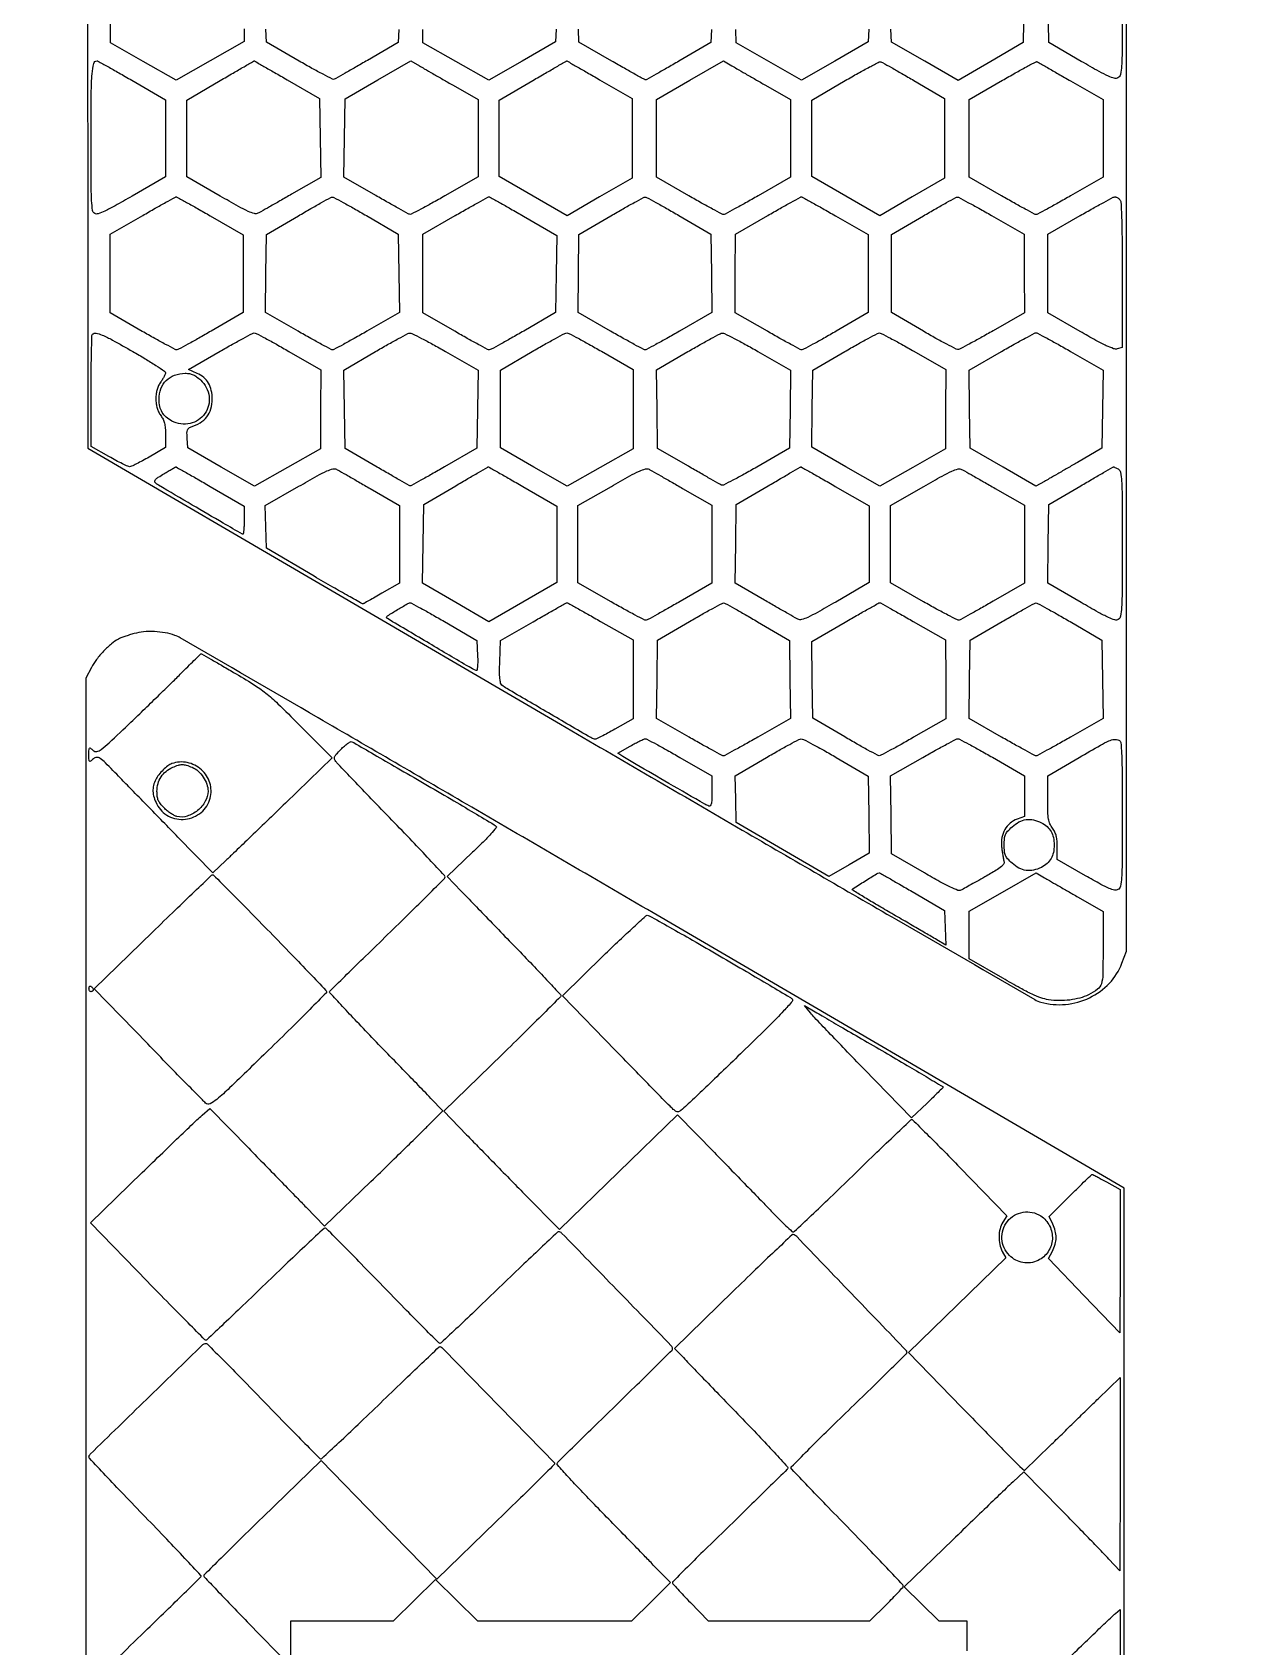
# Model space of a CAD drawing. Extents: x 59 to 2262, y 42 to 2281.
# Drawn here: x 595 to 1160, y 508 to 1267 of the extents above; entities that cross this region are included whole.
import ezdxf

# ---------------------------------------------------------------- set-up
doc = ezdxf.new("R2010")
doc.units = 0

msp = doc.modelspace()

# ---------------------------------------------------------------- linework, layer by layer
for points in [[(621.121042, 1610.986929, 0.000136), (621.248388, 1378.432703), (621.5, 1071.690945), (843.785277, 941.882736, 0.000357), (929.276467, 892.040235, 0.000583), (1001.865454, 849.90263, 0.000054), (1066.937894, 812.239107, 0.063503), (1069.785277, 811.04284, 0.091408), (1081.351751, 810.015445, 0.088841), (1092.649882, 813.153642, 0.090766), (1101.964202, 819.933239, 0.100979), (1107.85673, 829.346624), (1110, 835.075025), (1110, 1259.87755, 0.000063), (1109.964815, 1538.938042, 0.001077)], [(59.056781, 1582.055055, 0.000088), (59, 1259.46804, 0.000084), (59.042241, 1007.148001, 0.00083), (59.253636, 901.228034, 0.00036), (59.544056, 834.859532, 0.081002), (60.575102, 828.733609, 0.104079), (65.919304, 819.732788, 0.087428), (74.746493, 812.978144, 0.084565), (85.635983, 809.48967, 0.088368), (96.893081, 809.88365, 0.077388), (102.341543, 811.970183, 0.000496), (147.365495, 837.820359, 0.00132), (211.715324, 875.077866, 0.000271), (325.085175, 941.199847), (548.025082, 1071.389651), (547.762541, 1379.944826, 0.000096), (547.557791, 1576.376734, 0.00137)], [(1210.538741, 1498.469861, 0.000073), (1210.5, 1232), (1210.5, 805.5), (1213.279782, 799.839456, 0.086524), (1219.607984, 791.143822, 0.085307), (1228.534058, 785.051937, 0.085609), (1238.952968, 782.304046, 0.087991), (1249.585784, 783.247129, 0.06443), (1256.248939, 786.006921, 0.000806), (1296.189677, 809.033317, 0.000926), (1365.027673, 849.037877, 0.000062), (1562.5, 964.319621), (1698.5, 1043.737088), (1698.790515, 1350.618544, 0.000193)], [(558.53518, 253.055561, 0.00007), (558.748939, 522, 0.000145), (558.820252, 717.231487, 0.000473), (558.707838, 846.381518, 0.000071), (558.512013, 946.360147, 0.05043), (557.968455, 951.625141, 0.105899), (553.287361, 962.259512, 0.095193), (544.511139, 970.522853, 0.093735), (533.169365, 975.034091, 0.098878), (521.185713, 974.96852, 0.015661), (519.324935, 974.525156, 0.011641), (517.299749, 973.924109, 0.011793), (515.414167, 973.266917, 0.025952), (514.015261, 972.6575, 0.016239), (511.740326, 971.428793, 0.00001), (447.202853, 933.813354, 0.000126), (375.356494, 891.911834, 0.000077), (290.579548, 842.422954), (70, 713.613251), (70, 406.355846, 0.000196)], [(767.797717, 1268.807721), (767.5, 1262.615442), (753, 1254.215051, -0.000857), (747.364554, 1250.963113, -0.00129), (742.44013, 1248.14959, -0.000499), (738.199934, 1245.747085, -0.030161), (737.413207, 1245.362969, -0.217671), (736.613456, 1245.390779, -0.002939), (732.11803, 1247.670308, -0.007705), (726.899636, 1250.457628, -0.004912), (720.913207, 1253.852027), (705.5, 1262.792774), (705.202283, 1268.896387)], [(914.797717, 1268.815075), (914.5, 1262.630149), (899.5, 1253.863996, -0.001388), (893.70698, 1250.50004, -0.002211), (888.731525, 1247.658529, -0.000454), (884.342799, 1245.183026, -0.108069), (883.905192, 1245.048921, -0.147179), (883.465972, 1245.142628, -0.000577), (878.959834, 1247.625506, -0.002859), (873.853689, 1250.484896, -0.001787), (867.905192, 1253.888973), (852.5, 1262.777946), (852.202283, 1268.888973)], [(1108.910712, 183.794539, 0.000136), (1108.985219, 416.535954), (1109, 723.571907), (887.349448, 853.035954, 0.000232), (802.133357, 902.756794, 0.00038), (729.850877, 944.812734, 0.000032), (664.969558, 982.491026, 0.045629), (662.438067, 983.666971, 0.042278), (657.880132, 984.875423, 0.033072), (652.789721, 985.430131, 0.033278), (647.712748, 985.307704, 0.044962), (643.197403, 984.483698, 0.008184), (641.017995, 983.841081, 0.008113), (638.854405, 983.125712, 0.008004), (636.982743, 982.439199, 0.030968), (635.858929, 981.924501, 0.052823), (632.55273, 979.677402, 0.027204), (628.910392, 976.237038, 0.026976), (625.570509, 972.316337, 0.041529), (623.172317, 968.563455), (620.5, 963.5), (620.5, 535), (620.5, 106.5)], [(634.652243, 501.643396, -0.001974), (648.25, 514.906437, 0.000678), (658.330969, 524.688413, 0.001105), (666.858035, 533.021825, 0.000119), (674.456632, 540.484303, 0.105052), (674.734801, 540.904411, 0.289966), (674.653003, 541.33221, 0.000248), (667.120719, 549.354994, 0.002368), (658.622834, 558.311868, 0.001435), (648.484801, 568.835993, -0.001423), (638.330708, 579.37627, -0.002317), (629.77991, 588.386185, -0.000311), (622.227279, 596.42858, -0.190605), (622, 597.003125, -0.202321), (622.578095, 598.373306, -0.000171), (649.072231, 624.164282, -0.000176), (675.569231, 649.922313, -0.195149), (676.992984, 650.5, -0.198623), (677.590287, 650.252978, -0.000367), (685.28035, 642.56875, -0.002558), (693.902712, 633.85156, -0.001572), (703.973903, 623.5, 0.000991), (714.041672, 613.127892, 0.001602), (722.655076, 604.345698, 0.00023), (730.331887, 596.57559, 0.114317), (730.912681, 596.20876, 0.277599), (731.504231, 596.332296, 0.000457), (739.544012, 603.797442, 0.003186), (748.56728, 612.299058, 0.001941), (759.12372, 622.451546, -0.00104), (769.664293, 632.625412, -0.001703), (778.639036, 641.193321, -0.00017), (786.687269, 648.819276, -0.188797), (787.115551, 648.992786, -0.205034), (787.960882, 648.642594, -0.000063), (814.309955, 621.65695, -0.000065), (840.640113, 594.676831, -0.195712), (841, 593.792619, -0.200469), (840.876361, 593.496638, -0.000085), (832.869144, 585.587435, -0.001228), (823.933428, 576.807334, -0.000745), (813.320489, 566.461208), (785.640977, 539.557874), (758.410782, 567.491144), (731.180586, 595.424413), (703.590293, 568.596844, 0.001132), (693.012988, 558.265235, 0.001857), (684.10902, 549.463449, 0.00019), (676.189955, 541.570906, 0.205351), (676.014881, 541.134638, 0.185222), (676.194959, 540.696224, 0.000299), (682.02785, 534.517675, 0.002247), (688.628387, 527.59694, 0.00138), (696.463665, 519.5), (716.897569, 498.5), (716.948784, 509.25), (717, 520), (741.140077, 520), (765.280153, 520), (775.140077, 529.687185), (785, 539.374369), (794.859923, 529.687185), (804.719847, 520), (841.004576, 520), (877.289305, 520), (886.394653, 528.968485), (895.5, 537.93697), (887.461525, 546.218485, 0.000283), (883.158322, 550.646781, 0.000074), (876.265858, 557.729478, 0.000076), (868.418665, 565.788416, 0.000078), (860.636686, 573.775484, -0.003133), (853.457664, 581.234361, -0.00509), (847.464238, 587.669973, -0.001165), (842.312921, 593.341988, -0.271963), (842.175161, 594.008172, -0.116118), (842.58886, 594.670432, -0.000303), (850.335829, 602.343747, -0.001857), (859.125736, 610.975188, -0.001154), (869.5, 621.040438, 0.001533), (879.8516, 631.098957, 0.002497), (888.56875, 639.706988, 0.000349), (896.258809, 647.387732, 0.198888), (896.5, 647.970096, 0.195145), (895.9237, 649.390461, 0.000174), (870.146333, 675.908265, 0.00017), (844.336133, 702.423294, 0.202327), (842.96929, 703, 0.190382), (842.382998, 702.768366, 0.000329), (834.405521, 695.289062, 0.002384), (825.463716, 686.814027, 0.001464), (815.007765, 676.75, -0.001358), (804.556147, 666.685862, -0.002215), (795.628117, 658.210938, -0.000284), (787.652622, 650.71562, -0.190714), (787.107884, 650.5, -0.19889), (786.570128, 650.722718, -0.000296), (778.87034, 658.430279, -0.002298), (770.253044, 667.146239, -0.001408), (760.170352, 677.496694, 0.000962), (750.087572, 687.865741, 0.001557), (741.468254, 696.640875, 0.000212), (733.778249, 704.414677, 0.1177), (733.225636, 704.758121, 0.273911), (732.663, 704.636459, 0.000407), (724.61022, 697.157357, 0.002994), (715.581985, 688.657188, 0.001823), (705.011819, 678.511427, -0.001044), (694.454901, 668.346726, -0.001711), (685.467073, 659.787732, -0.00017), (677.406421, 652.169282, -0.191507), (676.980657, 652, -0.199305), (676.559973, 652.174625, -0.000172), (668.662207, 660.101748, -0.001749), (659.859019, 669.005814, -0.001066), (649.521294, 679.580419), (622.673475, 707.160839), (647.086738, 730.905042, -0.000703), (656.705653, 740.234058, -0.000958), (665.407024, 748.617263, -0.000627), (672.73841, 755.635898, -0.010978), (675.171215, 757.859041), (678.84243, 761.068836), (697.171215, 742.285291, -0.000177), (704.823833, 734.437237, -0.000165), (712.660603, 726.389319, -0.000164), (719.625196, 719.22766, -0.000556), (724.162753, 714.548239), (732.825506, 705.594732), (754.662753, 726.71906, 0.000655), (763.460986, 735.252382, 0.000752), (771.838613, 743.423619, 0.000675), (778.922434, 750.372483, 0.004341), (782.468697, 753.921694), (788.437393, 760), (782.885039, 765.75, 0.000164), (779.564003, 769.186999, 0.000023), (772.737219, 776.246866, 0.000027), (764.658697, 784.599545, 0.000023), (756.136191, 793.409545, -0.002075), (748.029323, 801.859009, -0.003409), (741.248462, 809.083398, -0.000511), (735.307234, 815.513528, -0.29157), (735.219848, 816.000748, -0.101164), (735.542854, 816.481519, -0.000143), (743.348955, 824.161976, -0.001192), (752.128408, 832.754089, -0.000734), (762.5, 842.826428, 0.001782), (772.851345, 852.921337, 0.00289), (781.56875, 861.583192, 0.000468), (789.221695, 869.290216, 0.197754), (789.5, 869.966362, 0.189558), (789.231194, 870.64992, 0.000495), (782.15625, 878.239328, 0.002926), (774.08445, 886.780177, 0.001808), (764.5, 896.731137, -0.000619), (754.816947, 906.736725, -0.00094), (746.42973, 915.45755, -0.000334), (739.213931, 922.998732, -0.024234), (738.090569, 924.294565, -0.09209), (737.494748, 925.43317, -0.177679), (737.548771, 926.446848, -0.081971), (738.352449, 927.704831, -0.010354), (740.564195, 930.065741, -0.019403), (742.137092, 931.556216, -0.027689), (743.651302, 932.741949, -0.026699), (744.946841, 933.546237, -0.22063), (745.620693, 933.592059, -0.038956), (746.510711, 933.168394, -0.000156), (756.099985, 927.646543, -0.00079), (766.968692, 921.360555, -0.000497), (779.647068, 913.984328, -0.000767), (792.309483, 906.574475, -0.001216), (803.129667, 900.18491, -0.000252), (812.633544, 894.534945, -0.057314), (813.453925, 893.909519, -0.392467), (813.497652, 893.142383, -0.009403), (810.962766, 890.192376, -0.014026), (807.405325, 886.424749, -0.006007), (802.453925, 881.584747), (790.5, 870.177345), (797.078613, 863.338672, 0.000545), (800.823873, 859.453838, 0.000104), (807.650103, 852.391564, 0.000111), (815.623568, 844.149455, 0.000102), (823.828613, 835.675164, -0.00163), (831.562019, 827.638978, -0.002646), (838.074655, 820.754483, -0.000405), (843.803074, 814.624488, -0.189919), (844, 814.124743, -0.198636), (843.79424, 813.627245, -0.000241), (835.90513, 805.72894, -0.002069), (827.008414, 796.903773, -0.001265), (816.442996, 786.562193), (788.885991, 759.725228), (799.65898, 748.612614, 0.000743), (804.934255, 743.187178, 0.000306), (812.094595, 735.853855, 0.000303), (819.784658, 727.997181, 0.00039), (826.864962, 720.783488), (843.297954, 704.066976), (871.040005, 731.056694), (898.782056, 758.046412), (916.163094, 740.273206, -0.000306), (923.507677, 732.753708, -0.000265), (931.203272, 724.856817, -0.000267), (938.166791, 717.695932, -0.000781), (942.956286, 712.75, 0.004275), (946.626138, 709.012895, 0.006669), (949.856679, 705.864063, 0.002438), (952.669714, 703.22035, 0.1896), (953.229918, 703, 0.190814), (953.824334, 703.235418, 0.000341), (961.770747, 710.710938, 0.002429), (970.680252, 719.185997, 0.001493), (981.095346, 729.25, -0.000847), (991.503597, 739.333403, -0.001372), (1000.393156, 747.869347, -0.000182), (1008.325055, 755.438486, -0.105558), (1008.869579, 755.773311, -0.286936), (1009.407154, 755.654285, -0.000576), (1015.881072, 749.276676, -0.003608), (1023.159871, 741.985153, -0.002199), (1031.656815, 733.273311), (1053.673766, 710.5), (1051.842148, 707.5, 0.075823), (1050.557866, 704.434877, 0.05697), (1050.077356, 700.804768, 0.056123), (1050.427997, 697.099101, 0.067798), (1051.598606, 693.809316), (1053.197213, 690.717953), (1030.348606, 668.504747), (1007.5, 646.29154), (1032.635281, 620.39577, 0.000502), (1042.423328, 610.331802, 0.000744), (1051.020624, 601.536113, 0.000322), (1058.387868, 594.030939, 0.01518), (1059.927332, 592.556956), (1062.084103, 590.613913), (1074.292051, 602.559446, -0.000174), (1079.712865, 607.860048, -0.000116), (1085.924853, 613.927236, -0.000117), (1091.951564, 619.807986, -0.000229), (1096.75, 624.483728), (1107, 634.462477), (1106.978428, 588.981238), (1106.956857, 543.5), (1101.774354, 549, 0.00293), (1098.758096, 552.163699, 0.000506), (1093.006847, 558.113673, 0.000551), (1086.241683, 565.083053, 0.000493), (1079.205079, 572.301865), (1061.818306, 590.10373), (1056.659153, 585.334058, 0.004461), (1053.477801, 582.339795, 0.000492), (1046.259251, 575.409641, 0.0006), (1037.6847, 567.141597, 0.000485), (1028.5, 558.246646), (1005.5, 535.928905), (1013.617017, 527.964453), (1021.734035, 520), (1028.367017, 520), (1035, 520), (1035, 512.909876), (1035, 505.819751)], [(1081.679092, 501.25, -0.000564), (1089.842049, 509.146981, -0.000813), (1097.08057, 516.111153, -0.000418), (1103.23475, 522.002968, -0.013292), (1104.781977, 523.404988), (1107, 525.309975), (1107, 478.700666)]]:
    msp.add_lwpolyline(points, format="xyb")
for points in [[(1106.418213, 1316.393011, -0.281863), (1107.351778, 1315.177421, -0.015061), (1107.734074, 1310.111912, -0.010141), (1107.953857, 1301.29654, -0.001161), (1108, 1281.428195, -0.000895), (1107.96047, 1259.339272, -0.013237), (1107.727605, 1251.592774, -0.036852), (1107.207443, 1247.620087, -0.222448), (1105.995175, 1245.997418, -0.186668), (1104.301604, 1245.78924, -0.044046), (1101.560305, 1246.742977, -0.022099), (1097.15482, 1248.964441, -0.003504), (1088.745175, 1253.759857), (1073.5, 1262.595247), (1073.228642, 1281.105181), (1072.957285, 1299.615114), (1087.728642, 1308.223672, -0.002266), (1097.737244, 1313.995946, -0.026637), (1101.756049, 1316.013863, -0.075992), (1104.238906, 1316.675391, -0.119338)], [(642.134932, 1244.860461), (658, 1235.720923), (658, 1217.581319), (658, 1199.441715), (642.25, 1190.324112, -0.004007), (634.248265, 1185.777172, -0.017804), (629.434673, 1183.313088, -0.025347), (626.265597, 1182.022132, -0.209352), (624.75, 1182.138439, -0.239692), (623.705858, 1183.629337, -0.022696), (623.269568, 1188.204921, -0.011368), (623.04365, 1196.587709, -0.001052), (623, 1217.335184, -0.001845), (623.079101, 1238.77362, -0.017449), (623.467437, 1247.954528, -0.040699), (624.232859, 1252.742545, -0.345579), (625.834932, 1254, -0.128192), (626.159638, 1253.915359, -0.00026), (630.802466, 1251.315261, -0.001795), (636.021305, 1248.364345, -0.00111)], [(715.194366, 1245.11395), (730.5, 1236.2279), (730.771742, 1217.701812), (731.043484, 1199.175724), (717.271742, 1191.225341, -0.000732), (711.850754, 1188.106392, -0.001), (706.957949, 1185.313847, -0.000648), (702.839096, 1182.980999, -0.011652), (701.5, 1182.265475, -0.188263), (699.801688, 1182.103197, -0.037772), (696.895343, 1183.172058, -0.020525), (692.277001, 1185.512027, -0.003541), (683.75, 1190.361432), (668, 1199.466873), (668, 1217.512579), (668, 1235.558285), (683.75, 1244.732854, -0.000297), (689.802731, 1248.253829, -0.000488), (694.930533, 1251.225991, -0.000033), (699.545179, 1253.894299, -0.072726), (699.694366, 1253.953712, -0.190184), (699.843728, 1253.932346, -0.000084), (704.327667, 1251.376126, -0.0012), (709.31189, 1248.517715, -0.000728)], [(793.25, 1242.505289), (805, 1235.735952), (805, 1217.540677), (805, 1199.345403), (789.391939, 1190.422701, -0.003695), (783.340119, 1187.022132, -0.005812), (778.087752, 1184.20081, -0.001876), (773.527351, 1181.840795, -0.189831), (772.827304, 1181.771545, -0.057065), (772.134161, 1182.056952, -0.000654), (767.758079, 1184.481333, -0.001996), (762.715319, 1187.310091, -0.0013), (756.913644, 1190.615037), (741.956557, 1199.186984), (742.228278, 1217.678307), (742.5, 1236.169629), (757.944786, 1245.065684), (773.389571, 1253.96174), (777.444786, 1251.618183, 0.000208), (779.723311, 1250.302662, 0.000042), (783.760343, 1247.974554, 0.000045), (788.454131, 1245.268791, 0.000042)], [(862.194366, 1245.112949), (877.5, 1236.225898), (877.5, 1217.506733), (877.5, 1198.787567), (862.212191, 1189.961552), (846.924382, 1181.135536), (830.966708, 1190.317768), (815.009034, 1199.5), (815.004517, 1217.529143), (815, 1235.558285), (830.75, 1244.732854, -0.000297), (836.802731, 1248.253829, -0.000488), (841.930533, 1251.225991, -0.000033), (846.545179, 1253.894299, -0.072726), (846.694366, 1253.953712, -0.190196), (846.843726, 1253.932342, -0.000084), (851.327667, 1251.375832, -0.0012), (856.31189, 1248.517097, -0.000728)], [(940.25, 1242.505289), (952, 1235.735952), (952, 1217.513344), (952, 1199.290736), (936.75, 1190.496547, -0.002586), (930.832241, 1187.124632, -0.004004), (925.684012, 1184.28041, -0.001312), (921.212191, 1181.871568, -0.118995), (920.493447, 1181.684513, -0.127483), (919.774434, 1181.857323, -0.0014), (915.304806, 1184.254405, -0.004266), (910.158729, 1187.089821, -0.002752), (904.243447, 1190.458141), (889, 1199.249616), (889, 1217.541394), (889, 1235.833171), (904.699802, 1244.894516), (920.399604, 1253.95586), (924.449802, 1251.615243, 0.000207), (926.726149, 1250.300996, 0.000042), (930.761817, 1247.97369, 0.000044), (935.454499, 1245.268575, 0.000042)], [(1010, 1244.732329), (1024.5, 1236.254313), (1024.5, 1217.528374), (1024.5, 1198.802434), (1009.245742, 1189.949109), (993.991485, 1181.095783), (978.011315, 1190.297891), (962.031146, 1199.5), (962.015573, 1217.512422), (962, 1235.524843), (977.75, 1244.711548, -0.004108), (983.859381, 1248.2081, -0.006467), (989.167188, 1251.098622, -0.002187), (993.765863, 1253.500718, -0.204863), (994.5, 1253.554299, -0.04595), (995.22304, 1253.228704, -0.000621), (999.465625, 1250.820964, -0.001759), (1004.370571, 1248.006383, -0.001155)], [(1083.75, 1244.546714), (1099, 1235.837913), (1099, 1217.565262), (1099, 1199.292611), (1083.75, 1190.482836, -0.002653), (1077.832682, 1187.106213, -0.004113), (1072.685937, 1184.260932, -0.00134), (1068.214414, 1181.852222, -0.123479), (1067.5, 1181.67306, -0.123479), (1066.785586, 1181.852222, -0.00134), (1062.314063, 1184.260932, -0.004113), (1057.167318, 1187.106213, -0.002653), (1051.25, 1190.482836), (1036, 1199.292611), (1036, 1217.555536), (1036, 1235.81846), (1051.684588, 1244.854165, -0.002881), (1057.738497, 1248.295441, -0.004672), (1062.927919, 1251.142461, -0.001019), (1067.489272, 1253.577783, -0.255232), (1067.934588, 1253.572692, -0.001835), (1068.375951, 1253.322968, -0.000009), (1072.813598, 1250.790475, -0.000042), (1077.863524, 1247.907885, -0.000026)], [(679.022006, 1181.083817), (694.5, 1172.167633), (694.5, 1153.903648), (694.5, 1135.639663), (679.5, 1126.868753, -0.002939), (673.666782, 1123.503761, -0.004488), (668.563328, 1120.659926, -0.001691), (664.154059, 1118.273845, -0.11317), (663.332607, 1118.048921, -0.131367), (662.508808, 1118.232582, -0.001941), (658.077619, 1120.564775, -0.005138), (652.947569, 1123.358242, -0.003352), (647.082607, 1126.682229), (632, 1135.364459), (632.015228, 1153.932229), (632.030455, 1172.5), (647.265228, 1181.240714, -0.001341), (653.143225, 1184.592203, -0.002151), (658.178125, 1187.416571, -0.000386), (662.635198, 1189.88716, -0.122504), (663.022006, 1189.990714, -0.131792), (663.408988, 1189.894253, -0.000399), (667.937333, 1187.378143, -0.00226), (673.050722, 1184.501263, -0.001407)], [(752.5, 1181.157472), (767.5, 1172.401337), (767.756918, 1153.950669), (768.013836, 1135.5), (752.740461, 1126.75, -0.002322), (746.822619, 1123.396126, -0.003631), (741.69516, 1120.570312, -0.001055), (737.222014, 1118.159476, -0.123679), (736.587157, 1118, -0.123223), (735.951847, 1118.158983, -0.001045), (731.458251, 1120.570312, -0.003606), (726.307817, 1123.396123, -0.002306), (720.362696, 1126.75), (705.018163, 1135.5), (705.259081, 1153.875791), (705.5, 1172.251583), (720.5, 1181.07247, -0.002674), (726.321472, 1184.454065, -0.004141), (731.3875, 1187.305196, -0.001364), (735.787633, 1189.718167, -0.1228), (736.5, 1189.903482, -0.126857), (737.212991, 1189.727307, -0.001411), (741.6125, 1187.338518, -0.004274), (746.678515, 1184.512795, -0.002759)], [(826.394085, 1180.903438), (842.044371, 1171.806876), (841.772185, 1153.702724), (841.5, 1135.598571), (826.5, 1126.842482, -0.002985), (820.666184, 1123.483593, -0.004557), (815.560852, 1120.645805, -0.001728), (811.151143, 1118.26674, -0.114135), (810.324175, 1118.043196, -0.130575), (809.495433, 1118.231097, -0.001953), (805.06571, 1120.574239, -0.005142), (799.936499, 1123.381241, -0.003357), (794.074175, 1126.720171), (779, 1135.440343), (779.027299, 1153.970171), (779.054598, 1172.5), (794.277299, 1181.227507, -0.001545), (800.157623, 1184.574729, -0.002458), (805.211015, 1187.397916, -0.000521), (809.664497, 1189.851254, -0.117113), (810.1219, 1189.977507, -0.136485), (810.579535, 1189.86787, -0.000564), (815.158388, 1187.321278, -0.002739), (820.349747, 1184.388956, -0.001716)], [(899.5, 1181.198764), (914.5, 1172.446924), (914.767956, 1153.973462), (915.035913, 1135.5), (899.753105, 1126.75, -0.002295), (893.832333, 1123.396112, -0.00359), (888.704014, 1120.570312, -0.001033), (884.22847, 1118.157869, -0.123704), (883.600144, 1118, -0.123293), (882.971415, 1118.157429, -0.001023), (878.477448, 1120.570312, -0.003568), (873.328438, 1123.396109, -0.00228), (867.383098, 1126.75), (852.036205, 1135.5), (852.268103, 1153.865321), (852.5, 1172.230641), (867.5, 1181.038221, -0.002476), (873.321428, 1184.417741, -0.003828), (878.3875, 1187.273967, -0.00126), (882.787543, 1189.696018, -0.112552), (883.5, 1189.898203, -0.136918), (884.213736, 1189.738756, -0.001518), (888.6125, 1187.364359, -0.004586), (893.678473, 1184.549414, -0.002955)], [(973.094808, 1181.106216), (988.5, 1172.212433), (988.5, 1153.864824), (988.5, 1135.517215), (973.5, 1126.805773, -0.002877), (967.668323, 1123.463675, -0.0044), (962.569724, 1120.639463, -0.001634), (958.162286, 1118.267138, -0.112817), (957.354379, 1118.047166, -0.131921), (956.544842, 1118.229198, -0.001872), (952.108373, 1120.57993, -0.005049), (946.976158, 1123.39098, -0.003288), (941.104379, 1126.735573), (926, 1135.471146), (926.027299, 1153.985573), (926.054598, 1172.5), (941.277299, 1181.227507, -0.001473), (947.15573, 1184.574768, -0.002349), (952.203056, 1187.397916, -0.000477), (956.656423, 1189.855904, -0.116923), (957.094808, 1189.977507, -0.136314), (957.533376, 1189.873357, -0.000535), (962.040166, 1187.380844, -0.002664), (967.146343, 1184.514023, -0.001667)], [(1046.550637, 1181.25), (1061.927121, 1172.5), (1061.96356, 1153.956577), (1062, 1135.413155), (1047.25, 1126.956577, -0.002857), (1041.489285, 1123.697398, -0.004214), (1036.392188, 1120.908072, -0.001996), (1032.031646, 1118.591723, -0.078511), (1031, 1118.241115, -0.15949), (1029.96217, 1118.393098, -0.003782), (1025.534375, 1120.638319, -0.007948), (1020.356967, 1123.418216, -0.005268), (1014.5, 1126.765353), (999.5, 1135.548476), (999.5, 1153.888558), (999.5, 1172.22864), (1014.5, 1181.03722, -0.00192), (1020.309955, 1184.419112, -0.003), (1025.339641, 1187.280928, -0.000844), (1029.732794, 1189.736049, -0.104397), (1030.337076, 1189.9229, -0.145662), (1030.94516, 1189.801254, -0.001114), (1035.445104, 1187.407039, -0.003999), (1040.596188, 1184.598426, -0.002542)], [(1106.8, 1188.8, -0.185421), (1107.424489, 1187.396774, -0.004558), (1107.732498, 1180.225638, -0.006717), (1107.942358, 1169.927041, -0.001735), (1108, 1153.319052), (1108, 1119.038104), (1105.703508, 1118.461721, -0.150383), (1103.922953, 1118.55551, -0.021956), (1100.541245, 1119.965619, -0.016654), (1095.653332, 1122.462477, -0.004693), (1088.203508, 1126.678242), (1073, 1135.471146), (1073.036218, 1153.985573), (1073.072436, 1172.5), (1088.286218, 1181.224421, -0.002664), (1094.193134, 1184.570085, -0.004108), (1099.339389, 1187.393557, -0.001401), (1103.802491, 1189.77863, -0.116429), (1104.55, 1189.974421, -0.08841), (1105.037762, 1189.899702, -0.038193), (1105.644062, 1189.639986, -0.036251), (1106.263306, 1189.257307, -0.03987)], [(642.620365, 1117.25, -0.005871), (648.497431, 1113.802867, -0.009236), (653.453122, 1110.69123, -0.003892), (657.569397, 1107.953411, -0.243636), (657.97398, 1107.209507, -0.102498), (657.846035, 1106.522485, -0.021435), (657.331419, 1105.404131, -0.021645), (656.609402, 1104.135507, -0.018987), (655.75, 1102.875727, 0.042832), (654.718558, 1101.197274, 0.046819), (654.023841, 1099.415892, 0.042651), (653.62932, 1097.397457, 0.026951), (653.5, 1095, 0.026951), (653.62932, 1092.602543, 0.042651), (654.023841, 1090.584108, 0.046819), (654.718558, 1088.802726, 0.042832), (655.75, 1087.124273, -0.044615), (656.848168, 1085.322892, -0.053704), (657.529683, 1083.461597, -0.043231), (657.889454, 1081.192986, -0.017719), (658, 1078.074543), (658, 1072.068101), (650.25, 1067.552114, -0.006959), (647.181667, 1065.820923, -0.009581), (644.374666, 1064.357391, -0.006671), (642.000005, 1063.215837, -0.105783), (641.13184, 1063.018063, -0.110762), (640.251445, 1063.203343, -0.00623), (637.711633, 1064.400619, -0.009327), (634.70958, 1065.931695, -0.006684), (631.409829, 1067.75), (623.055977, 1072.5), (623.027989, 1098.583333, -0.002394), (623.065318, 1108.630643, -0.003842), (623.204055, 1117.200521, -0.000836), (623.395754, 1124.703667, -0.191849), (623.666667, 1125.333333, -0.245404), (625.315049, 1125.850655, -0.056542), (628.1979, 1124.989878, -0.02529), (633.024206, 1122.636496, -0.003615)], [(716.014047, 1117.294224), (731, 1108.588448), (730.96356, 1090.044224), (730.927121, 1071.5), (715.383045, 1062.653713), (699.83897, 1053.807425), (684.169485, 1062.837305), (668.5, 1071.867184), (668.194792, 1076.443792, -0.015826), (668.110778, 1078.847284, -0.071709), (668.305789, 1080.232305, -0.130685), (668.813035, 1081.072887, -0.114708), (669.694792, 1081.600877, 0.05789), (674.261832, 1083.677565, 0.091668), (677.470031, 1086.521263, 0.096222), (679.350453, 1090.215119, 0.069651), (679.996262, 1094.79966, 0.054122), (679.552549, 1098.920211, 0.078883), (678.224357, 1102.315869, 0.084105), (675.989433, 1104.979496, 0.071101), (672.875832, 1106.944229), (668.884298, 1108.731292), (683.692149, 1117.33414, -0.003311), (689.458529, 1120.633323, -0.005018), (694.521507, 1123.419156, -0.002048), (698.881651, 1125.738609, -0.115479), (699.764047, 1125.968494, -0.127294), (700.64808, 1125.763081, -0.002197), (705.058903, 1123.433423, -0.005423), (710.17933, 1120.628351, -0.003566)], [(789.699119, 1117.25), (805.006829, 1108.5), (804.753414, 1090.150216), (804.5, 1071.800432), (789.163226, 1062.900216, -0.001979), (783.236181, 1059.491933, -0.003151), (778.136806, 1056.628809, -0.000705), (773.64996, 1054.154919, -0.145031), (773.163226, 1054.048921, -0.10966), (772.677976, 1054.194824, -0.000567), (768.288573, 1056.659633, -0.002494), (763.297803, 1059.502455, -0.001574), (757.5, 1062.867753), (742.5, 1071.637664), (742.228836, 1090.073677), (741.957672, 1108.50969), (756.728836, 1117.164821, -0.003557), (762.493965, 1120.488018, -0.005308), (767.585646, 1123.303952, -0.002418), (771.951166, 1125.630935, -0.10607), (772.945705, 1125.909976, -0.13275), (773.94775, 1125.705006, -0.002839), (778.463374, 1123.403243, -0.00634), (783.728181, 1120.596659, -0.004209)], [(863.025727, 1117.353694), (878, 1108.707389), (877.96497, 1090.103694), (877.929939, 1071.5), (862.427957, 1062.650907), (846.925975, 1053.801815), (831.212987, 1062.850106), (815.5, 1071.898397), (815.5, 1090.171661), (815.5, 1108.444924), (830.5, 1117.197764, -0.00334), (836.340883, 1120.553951, -0.005066), (841.468495, 1123.386713, -0.002059), (845.885132, 1125.745185, -0.117283), (846.775727, 1125.975302, -0.125228), (847.667386, 1125.766713, -0.002209), (852.075401, 1123.452893, -0.005404), (857.194675, 1120.665497, -0.003558)], [(936.699119, 1117.25), (952.006829, 1108.5), (951.753414, 1090.13605), (951.5, 1071.7721), (936.105562, 1062.834487, -0.005), (930.125005, 1059.441836, -0.007835), (924.908482, 1056.657098, -0.003036), (920.41774, 1054.383837, -0.217319), (919.605562, 1054.355767, -0.030262), (918.806676, 1054.745564, -0.000516), (914.565384, 1057.148573, -0.001317), (909.636766, 1059.964921, -0.000876), (904, 1063.21879), (889.5, 1071.622921), (889.228803, 1090.075294), (888.957606, 1108.527667), (903.728803, 1117.155625, -0.003464), (909.493927, 1120.469715, -0.005166), (914.585637, 1123.280907, -0.002354), (918.950848, 1125.606027, -0.102862), (919.945705, 1125.891792, -0.135654), (920.948238, 1125.69383, -0.002902), (925.463374, 1123.397901, -0.006471), (930.728167, 1120.595353, -0.004293)], [(1010.025727, 1117.353694), (1025, 1108.707389), (1024.97398, 1090.103694), (1024.947959, 1071.5), (1009.482328, 1062.670657), (994.016697, 1053.841314), (977.986127, 1063.007933), (961.955558, 1072.174552), (962.227779, 1090.329709), (962.5, 1108.484867), (977.5, 1117.195267, -0.003227), (983.340859, 1120.536798, -0.004888), (988.468495, 1123.360843, -0.001988), (992.884865, 1125.714584, -0.112656), (993.775727, 1125.952834, -0.129353), (994.667767, 1125.753055, -0.00228), (999.075401, 1123.446293, -0.005568), (1004.194656, 1120.663885, -0.003664)], [(1083.740461, 1117.25), (1099.013836, 1108.5), (1098.756918, 1090.117271), (1098.5, 1071.734542), (1087, 1065.056157, -0.000535), (1082.299684, 1062.333261, -0.000567), (1077.686286, 1059.67428, -0.00054), (1073.70913, 1057.393722, -0.002614), (1071.442675, 1056.113034), (1067.38535, 1053.848297), (1051.942675, 1062.774494), (1036.5, 1071.700691), (1036.234075, 1090.100345), (1035.96815, 1108.5), (1051.228942, 1117.25, -0.002612), (1057.149595, 1120.603723, -0.004051), (1062.2973, 1123.429688, -0.001308), (1066.770999, 1125.82361, -0.122793), (1067.47841, 1126, -0.122713), (1068.185913, 1125.823705, -0.001305), (1072.663216, 1123.429688, -0.004046), (1077.814984, 1120.603724, -0.002608)], [(674.549348, 1103.75, -0.175093), (678.50723, 1096.121256, -0.188357), (676.515762, 1087.998865, -0.188039), (669.542064, 1083.367174, -0.174691), (661.011044, 1084.494289, -0.059857), (658.320544, 1086.322432, -0.081324), (656.450144, 1088.578934, -0.079157), (655.364354, 1091.363166, -0.053514), (655, 1094.75769, -0.086286), (655.860535, 1099.707082, -0.111371), (658.327807, 1103.589437, -0.110303), (662.243978, 1106.061782, -0.083386), (667.264685, 1106.959962, -0.043208), (669.277255, 1106.807262, -0.063324), (670.977494, 1106.302536, -0.056176), (672.637918, 1105.335716, -0.026512)], [(679.034716, 1053.763251), (695, 1044.526502), (695, 1037.704234, -0.010339), (694.946484, 1035.116547, -0.0188), (694.779688, 1033.008308, -0.015662), (694.545848, 1031.438463, -0.513758), (694.25, 1031.298308, -0.004958), (685.151233, 1036.467935, -0.001279), (670.576503, 1044.991059, -0.000249), (654.660743, 1054.363766, -0.053788), (653.243506, 1055.419363, -0.232998), (652.959577, 1056.161696, -0.166171), (653.330075, 1056.987248, -0.060283), (654.604783, 1058.059173, -0.010831), (657.243506, 1059.702943, -0.001047), (659.278833, 1060.904688, -0.001628), (661.03954, 1061.931624, -0.00046), (662.575939, 1062.819156, -0.05483), (662.784716, 1062.910735, -0.206824), (663.00431, 1062.887797, -0.000184), (667.675599, 1060.260483, -0.001831), (672.892973, 1057.298293, -0.001116)], [(754.25, 1052.756175), (768, 1044.795851), (768, 1026.485447), (768, 1008.175042), (759.75, 1003.453552, -0.000251), (756.551982, 1001.625453, -0.000384), (753.776562, 1000.0436, -0.000128), (751.374353, 998.677718, -0.010619), (751, 998.475384, -0.251635), (750.604143, 998.48281, -0.000372), (744.0375, 1002.177819, -0.002791), (736.662653, 1006.389243, -0.001703), (728, 1011.439862), (705.5, 1024.661019), (705.216559, 1034.690846), (704.933118, 1044.720674), (720.673526, 1053.784755, -0.003376), (729.38133, 1058.721143, -0.021586), (733.912976, 1060.999187, -0.043068), (736.725332, 1061.983133, -0.184929), (738.456967, 1061.782667, -0.009038), (739.821441, 1061.038927, -0.000527), (743.938922, 1058.69134, -0.000799), (748.834279, 1055.883016, -0.000588)], [(826.034716, 1053.763251), (842, 1044.526502), (842, 1026.497234), (842, 1008.467967), (826.052853, 999.27772), (810.105705, 990.087474), (794.531141, 999.140023), (778.956578, 1008.192573), (779.228289, 1026.711607), (779.5, 1045.230641), (794.5, 1054.038221, -0.000418), (800.271374, 1057.420524, -0.00068), (805.177385, 1060.281222, -0.000071), (809.567383, 1062.832201, -0.065545), (809.784716, 1062.9229, -0.196741), (810.003138, 1062.895661, -0.000173), (814.675599, 1060.264057, -0.001743), (819.892991, 1057.299157, -0.001063)], [(901.25, 1052.787263), (915, 1044.849483), (915, 1026.505785), (915, 1008.162087), (900.064635, 999.602588, -0.001302), (894.271288, 996.302415, -0.001999), (889.23554, 993.477676, -0.000655), (884.865759, 991.056909, -0.057058), (884.172696, 990.771545, -0.189831), (883.472649, 990.840795, -0.001876), (878.912248, 993.20081, -0.005812), (873.659881, 996.022132, -0.003695), (867.608061, 999.422701), (852, 1008.345403), (852, 1026.529982), (852, 1044.714562), (867.715255, 1053.777264, -0.003407), (876.379808, 1058.695588, -0.02145), (880.917966, 1060.98131, -0.042285), (883.740392, 1061.977058, -0.18557), (885.465255, 1061.782504, -0.009142), (886.825104, 1061.043903, -0.00053), (890.941356, 1058.703949, -0.000805), (895.834872, 1055.90484, -0.000592)], [(973.058408, 1053.780535), (989, 1044.561071), (989, 1026.518114), (989, 1008.475157), (973.25, 999.348125, -0.003494), (964.676623, 994.459615, -0.020781), (960.081012, 992.127094, -0.03903), (957.20078, 991.075414, -0.188806), (955.5, 991.248026, -0.010205), (954.159805, 991.971106, -0.000571), (950.042051, 994.308721, -0.000879), (945.149236, 997.105127, -0.000644), (939.728258, 1000.225341), (925.956516, 1008.175724), (926.228258, 1026.689785), (926.5, 1045.203846), (941.5, 1054.016461, -0.000444), (947.27301, 1057.401254, -0.000721), (952.184345, 1060.265475, -0.000081), (956.573297, 1062.815617, -0.064055), (956.808408, 1062.914538, -0.197922), (957.04479, 1062.885923, -0.000204), (961.709064, 1060.266678, -0.001902), (966.924112, 1057.309182, -0.001161)], [(1048.25, 1052.787263), (1062, 1044.849483), (1062, 1026.522824), (1062, 1008.196164), (1047.25, 999.679524, -0.001575), (1041.514179, 996.391718, -0.002377), (1036.495205, 993.567286, -0.000921), (1032.16907, 991.170188, -0.055901), (1031.350699, 990.831442, -0.188668), (1030.521477, 990.908101, -0.002641), (1025.9563, 993.229466, -0.006946), (1020.663282, 996.049931, -0.004466), (1014.600699, 999.460356), (999, 1008.420711), (999, 1026.565986), (999, 1044.711261), (1014.742135, 1053.761228, -0.003461), (1023.353266, 1058.63267, -0.021039), (1027.927619, 1060.932362, -0.040266), (1030.784665, 1061.953537, -0.187633), (1032.492135, 1061.768118, -0.009202), (1033.837093, 1061.03768, -0.000522), (1037.949252, 1058.699723, -0.000799), (1042.836797, 1055.903813, -0.000586)], [(1106.065741, 1061.964816, -0.227517), (1107.232419, 1060.37133, -0.032531), (1107.728438, 1056.241194, -0.012692), (1107.95943, 1048.30657, -0.00093), (1108, 1026.5, -0.000983), (1107.958002, 1005.139629, -0.012028), (1107.729435, 996.974984, -0.027479), (1107.263096, 992.632801, -0.233476), (1106.155143, 991.08303, -0.201631), (1104.562871, 990.933766, -0.03169), (1101.560457, 992.090757, -0.019307), (1096.873559, 994.470274, -0.003766), (1088.63343, 999.143792), (1072.956575, 1008.191892), (1073.228288, 1026.706955), (1073.5, 1045.222018), (1088.5, 1054.007515, -0.000378), (1094.273493, 1057.383184, -0.000614), (1099.186499, 1060.242674, -0.000072), (1103.573641, 1062.788053, -0.052257), (1103.815741, 1062.896506, -0.168481), (1104.023551, 1062.892956, -0.01042), (1104.606922, 1062.665513, -0.014514), (1105.301762, 1062.353871, -0.01019)], [(789.188536, 990.152679), (804.5, 981.305358), (804.7958, 974.054079, -0.011097), (804.848154, 971.236084, -0.02153), (804.743111, 968.986944, -0.020075), (804.529854, 967.354079, -0.472045), (804.17481, 967.1514, -0.042338), (800.780202, 968.782744, -0.000655), (782.121313, 979.813747, -0.000136), (762.369692, 991.532995, -0.26056), (762.010098, 992.153478, -0.263026), (762.387363, 992.845785, -0.002893), (767.119248, 995.757752, -0.005124), (771.704384, 998.479029, -0.111422), (773.188536, 998.943746, -0.146244), (773.693222, 998.836751, -0.000769), (778.172558, 996.384575, -0.003305), (783.269423, 993.540121, -0.00208)], [(862.611705, 990.25), (877.980952, 981.5), (877.990476, 962.97053), (878, 944.44106), (869.356067, 939.47053, -0.006517), (865.97669, 937.585461, -0.009827), (862.980121, 936.040097, -0.005106), (860.430746, 934.820305, -0.182733), (859.789009, 934.772353, -0.06043), (858.051461, 935.522608, -0.000205), (838.121296, 947.16607, -0.000313), (818.568043, 958.616521, -0.038664), (816.216674, 960.251837, -0.169267), (815.619233, 961.225259, -0.031092), (815.293078, 963.341019, -0.022684), (815.149351, 966.502903, -0.007143), (815.216674, 971.236472), (815.5, 981.172739), (830.977994, 990.086369, -0.001028), (836.940299, 993.503692, -0.001667), (842.02484, 996.381621, -0.000224), (846.554964, 998.923164, -0.128405), (846.849223, 999, -0.127142), (847.143769, 998.923871, -0.000227), (851.641661, 996.429688, -0.001668), (856.691104, 993.604583, -0.00103)], [(936.5, 990.07247), (951.5, 981.251583), (951.740919, 962.875791), (951.981837, 944.5), (936.637304, 935.75, -0.002306), (930.692183, 932.396123, -0.003606), (925.541749, 929.570312, -0.001045), (921.048153, 927.158983, -0.123223), (920.412843, 927, -0.123679), (919.777986, 927.159476, -0.001055), (915.30484, 929.570312, -0.003631), (910.177381, 932.396126, -0.002322), (904.259539, 935.75), (888.986164, 944.5), (889.243082, 962.950669), (889.5, 981.401337), (904.5, 990.157472, -0.002759), (910.321485, 993.512795, -0.004274), (915.3875, 996.338518, -0.001411), (919.787009, 998.727307, -0.126857), (920.5, 998.903482, -0.1228), (921.212367, 998.718167, -0.001364), (925.6125, 996.305196, -0.004141), (930.678528, 993.454065, -0.002674)], [(1009.682176, 990.25), (1024.972942, 981.5), (1024.986471, 962.932229), (1025, 944.364459), (1009.917393, 935.682229, -0.003352), (1004.052431, 932.358242, -0.005138), (998.922381, 929.564775, -0.001941), (994.491192, 927.232582, -0.131367), (993.667393, 927.048921, -0.113157), (992.845933, 927.273825, -0.001691), (988.436672, 929.659619, -0.004488), (983.333218, 932.503116, -0.002939), (977.5, 935.867707), (962.5, 944.637572), (962.227813, 962.722566), (961.955627, 980.807561), (977.715855, 989.90378, -0.001177), (983.790865, 993.391019, -0.001899), (988.980954, 996.327985, -0.000291), (993.592768, 998.911117, -0.128193), (993.933746, 999, -0.127157), (994.274673, 998.911873, -0.000307), (998.748634, 996.429688, -0.001947), (1003.787182, 993.604484, -0.001207)], [(1083.5, 990.132247), (1098.5, 981.362336), (1098.753414, 962.931168), (1099.006829, 944.5), (1083.699119, 935.75, -0.002345), (1077.76731, 932.396141, -0.003663), (1072.626198, 929.570312, -0.001076), (1068.142807, 927.161041, -0.123357), (1067.5, 927, -0.123357), (1066.857193, 927.161041, -0.001076), (1062.373802, 929.570312, -0.003663), (1057.23269, 932.396141, -0.002345), (1051.300881, 935.75), (1035.993171, 944.5), (1036.246586, 962.931168), (1036.5, 981.362336), (1051.5, 990.132247, -0.002714), (1057.321476, 993.493575, -0.004203), (1062.3875, 996.325997, -0.001386), (1066.787205, 998.721725, -0.124602), (1067.5, 998.902158, -0.124602), (1068.212795, 998.721725, -0.001386), (1072.6125, 996.325997, -0.004203), (1077.678524, 993.493575, -0.002714)], [(690.03319, 966.25, -0.007986), (699.392162, 960.584252, -0.02822), (705.12215, 956.521493, -0.023763), (710.82734, 951.510527, -0.004475), (720.724108, 941.775263), (736.426105, 926.050525), (714.463053, 904.758742, -0.000365), (705.606517, 896.185432, -0.000423), (697.157872, 888.032712, -0.000377), (689.991305, 881.13925, -0.002496), (686.393532, 877.718166), (680.287064, 871.969372), (663.875546, 888.734686, -0.000186), (656.811368, 895.956521, -0.000146), (649.152487, 903.796724, -0.000147), (642.030726, 911.095639, -0.000361), (636.800457, 916.466928, 0.00241), (629.726063, 923.672763, 0.042399), (627.23668, 925.791058, 0.176512), (625.632846, 926.236422, 0.165744), (624.068444, 925.561941, -0.014022), (622.705078, 924.395951, -0.37422), (622.262896, 924.412183, -0.201634), (622.02827, 924.937578, -0.005516), (622, 927.5, -0.005851), (622.029439, 930.015677, -0.190234), (622.262337, 930.56749, -0.38302), (622.704815, 930.595792, -0.01697), (623.97892, 929.519077, 0.23547), (625.678784, 929.043042, 0.113624), (627.800394, 929.979685, 0.028329), (631.470178, 933.062332, 0.001778), (641.72892, 942.790587, 0.001368), (648.388593, 949.185937, 0.001176), (655.357635, 955.946879, 0.001184), (661.654038, 962.113238, 0.003418), (665.977922, 966.426498, -0.001624), (669.249442, 969.713474, -0.00264), (672.05188, 972.481534, -0.000395), (674.548983, 974.918243, -0.195528), (674.750057, 975, -0.130592), (674.971345, 974.9412, -0.000136), (679.36084, 972.429688, -0.001306), (684.265296, 969.604727, -0.0008)], [(899.895621, 926.264427), (915, 917.528854), (915, 910.157438, -0.00657), (914.948, 906.200212, -0.046764), (914.719205, 904.298569, -0.156052), (914.25204, 903.487932, -0.283442), (913.526577, 903.351428, -0.03928), (911.66115, 904.240887, -0.000224), (894.810723, 913.976084, -0.000785), (879.347756, 922.951352, -0.008375), (873.129143, 926.714831), (870.758285, 928.204484), (876.629143, 931.571966, -0.007436), (878.961347, 932.863993, -0.010015), (881.111962, 933.959144, -0.007398), (882.930843, 934.806956, -0.099062), (883.645621, 934.969724, -0.128432), (884.454854, 934.781064, -0.001824), (888.891627, 932.425032, -0.004925), (894.023858, 929.61023, -0.00321)], [(973.5, 926.214896), (988.5, 917.453618), (988.7721, 899.345433), (989.0442, 881.237248), (979.519364, 875.689936), (969.994527, 870.142624), (948.247264, 882.851228), (926.5, 895.559832), (926.2191, 906.581984), (925.9382, 917.604136), (940.7191, 926.218183, -0.003776), (946.491818, 929.524271, -0.005616), (951.598736, 932.322996, -0.002636), (955.97187, 934.626569, -0.108322), (957, 934.904203, -0.130833), (958.031233, 934.681982, -0.003072), (962.465625, 932.381407, -0.006584), (967.643176, 929.567085, -0.004395)], [(1046.925825, 926.279829), (1062, 917.559657), (1062, 907.980717), (1062, 898.401777), (1058.553515, 897.155512, 0.090165), (1055.258311, 895.238849, 0.088081), (1052.816941, 892.271312, 0.083241), (1051.451612, 888.49133, 0.069823), (1051.276312, 884.228185, 0.008755), (1051.504002, 882.2713, 0.008465), (1051.802266, 880.301404, 0.008411), (1052.123244, 878.576878, 0.030516), (1052.411856, 877.5, -0.205508), (1052.304414, 876.200729, -0.097699), (1051.225047, 874.873207, -0.038793), (1048.752037, 873.123298, -0.005553), (1043.386529, 870, -0.000835), (1039.556038, 867.835282, -0.001111), (1036.067106, 865.881467, -0.00078), (1033.135094, 864.254069, -0.011304), (1032.082863, 863.702865, -0.214075), (1030.731259, 863.651278, -0.015219), (1027.197949, 865.204095, -0.014995), (1022.232682, 867.754421, -0.004762), (1014.986836, 871.84565), (999.5, 880.78557), (999.260366, 899.142785), (999.020733, 917.5), (1014.260366, 926.227507, -0.003002), (1020.186057, 929.573968, -0.00459), (1025.368756, 932.397916, -0.001724), (1029.84639, 934.764855, -0.116447), (1030.675825, 934.977507, -0.126417), (1031.504224, 934.781469, -0.001893), (1035.93429, 932.431842, -0.004991), (1041.06352, 929.620243, -0.003261)], [(1106.418213, 934.393011, -0.281863), (1107.351778, 933.177421, -0.015061), (1107.734074, 928.111912, -0.010141), (1107.953857, 919.29654, -0.001161), (1108, 899.428195, -0.000908), (1107.960094, 877.456627, -0.013049), (1107.727891, 869.648295, -0.035295), (1107.216441, 865.623176, -0.224263), (1106.020753, 864.011107, -0.177478), (1104.408688, 863.783768, -0.048519), (1101.921313, 864.575499, -0.024495), (1097.995054, 866.492004, -0.004172), (1090.737211, 870.565357), (1077.432915, 878.178868), (1077.466457, 884.00248, 0.018591), (1077.371514, 887.023331, 0.044096), (1077.020713, 889.243202, 0.053967), (1076.344149, 891.081256, 0.043932), (1075.25, 892.872554, -0.05559), (1074.03157, 894.975766, -0.063378), (1073.372352, 897.205819, -0.034468), (1073.072281, 900.460888, -0.005754), (1073, 906.741215), (1073, 917.563416), (1087.75, 926.199797, -0.002282), (1097.736715, 931.986148, -0.026757), (1101.752278, 934.011156, -0.076266), (1104.235719, 934.675358, -0.11944)], [(661, 923.293772, 0.075706), (659.110106, 922.257415, 0.03151), (656.908795, 920.343351, 0.031238), (654.859538, 918.051756, 0.046889), (653.404986, 915.79966, 0.059623), (652.362652, 913.035917, 0.071506), (652.088743, 910.271954, 0.065791), (652.604146, 907.363415, 0.041266), (653.917255, 904.162194, 0.157162), (659.45191, 898.606682, 0.148183), (667.330928, 897.162521, 0.1469), (674.736743, 900.334412, 0.154049), (679.002025, 907.007521, 0.143108), (678.848881, 914.212052, 0.133244), (674.857222, 920.433182, 0.132443), (668.246407, 923.808296, 0.140708)], [(670.510222, 921.560176, -0.083699), (673.345596, 919.771509, -0.062642), (675.773777, 916.979865, -0.062763), (677.430687, 913.680481, -0.084911), (677.996262, 910.397883, -0.130301), (676.721956, 905.567564, -0.092227), (673.086995, 901.260852, -0.093666), (668.204958, 898.599727, -0.140458), (663.384261, 898.439693, -0.06152), (662.11511, 898.930183, -0.023813), (660.494432, 899.900104, -0.023144), (658.818586, 901.130189, -0.026489), (657.341055, 902.458945, -0.026399), (655.591861, 904.403286, -0.068963), (654.624127, 906.009985, -0.071387), (654.148118, 907.785919, -0.029845), (654, 910.265141, -0.06674), (654.489401, 913.915297, -0.078566), (655.9209, 917.091992, -0.078555), (658.262803, 919.672455, -0.066696), (661.415186, 921.578588, -0.023917), (664.056123, 922.581161, -0.079422), (665.885417, 922.86978, -0.076993), (667.744047, 922.578017, -0.021601)], [(1069.988956, 895.505711, -0.060467), (1072.703603, 893.656334, -0.083259), (1074.569331, 891.376505, -0.079643), (1075.64238, 888.532209, -0.050494), (1076, 885, -0.050494), (1075.64238, 881.467791, -0.079643), (1074.569331, 878.623495, -0.083259), (1072.703603, 876.343666, -0.060467), (1069.988956, 874.494289, -0.065922), (1066.33554, 873.178895, -0.08855), (1062.826768, 873.047947, -0.087656), (1059.462899, 874.141091, -0.063272), (1056.235315, 876.423161, -0.022393), (1054.122843, 878.540706, -0.082356), (1053.097251, 880.123019, -0.081346), (1052.630828, 881.9619, -0.021521), (1052.5, 885, -0.021521), (1052.630828, 888.0381, -0.081346), (1053.097251, 889.876981, -0.082356), (1054.122843, 891.459294, -0.022393), (1056.235315, 893.576839, -0.063272), (1059.462899, 895.858909, -0.087656), (1062.826768, 896.952053, -0.08855), (1066.33554, 896.821105, -0.065922)], [(707.158974, 843.927303, -0.000842), (717.27801, 833.492095, -0.001363), (725.845717, 824.578385, -0.000183), (733.441588, 816.626716, -0.103535), (733.783894, 816.075622, -0.289656), (733.664685, 815.528152, -0.000406), (725.891528, 807.656323, -0.003034), (717.060392, 798.835307, -0.001844), (706.517606, 788.508072, -0.000922), (688.148915, 770.712953, -0.017293), (682.172492, 765.330948, -0.066626), (678.960702, 763.292733, -0.299958), (676.868993, 763.609753, -0.015224), (675.366685, 765.048236, -0.000307), (668.003487, 772.550588, -0.000727), (659.419216, 781.333332, -0.000488), (649.635281, 791.392248), (624.5, 817.284496), (652, 844.122233, -0.001087), (662.591047, 854.413377, -0.001778), (671.615449, 863.082264, -0.000189), (679.701602, 870.788935, -0.184717), (680.158974, 870.979985, -0.206847), (680.611592, 870.800473, -0.000213), (688.362051, 863.041516, -0.001975), (697.01221, 854.305731, -0.001206)], [(1009.194366, 863.11639), (1024.5, 854.23278), (1024.791761, 846.034807), (1025.083521, 837.836835), (1020.791761, 840.4125, 0.002789), (1018.176976, 841.961966, 0.000359), (1012.557617, 845.244239, 0.00042), (1005.883732, 849.128524, 0.00035), (998.78736, 853.244083, -0.001941), (991.995097, 857.212213, -0.003175), (986.272919, 860.634199, -0.000478), (981.234787, 863.697308, -0.252758), (981.058075, 864, -0.265819), (981.280666, 864.421013, -0.000708), (987.016276, 868.044289, -0.001721), (992.509852, 871.477448, -0.085224), (993.694366, 871.957547, -0.18535), (993.843435, 871.934789, -0.000082), (998.327667, 869.377969, -0.001171), (1003.311896, 866.519491, -0.000711)], [(1087.25, 860.505289), (1099, 853.735952), (1099, 836.522964, -0.004485), (1098.887283, 823.958326, -0.07113), (1098.208795, 819.753011, -0.15754), (1096.395919, 817.183845, -0.043698), (1092.153684, 814.545102, -0.051027), (1088.160353, 813.009331, -0.035037), (1083.395988, 812.067651, -0.033749), (1078.318744, 811.774781, -0.03644), (1073.378976, 812.184238, -0.045865), (1069.802001, 813.086987, -0.025105), (1065.614827, 814.803651, -0.016688), (1060.072647, 817.637414, -0.005101), (1051.885959, 822.283868), (1036.026939, 831.5), (1036.013469, 842.672404), (1036, 853.844807), (1051.75, 862.86546), (1067.5, 871.886112), (1071.5, 869.580369, 0.000038), (1073.75441, 868.281073, 0.000008), (1077.776562, 865.963446, 0.000008), (1082.458181, 863.266017, 0.000007)], [(918.639665, 832.854699, -0.000855), (931.323825, 825.435477, -0.001339), (942.207936, 819.004863, -0.000342), (951.699985, 813.353582, -0.050299), (952.727775, 812.59121, -0.406391), (952.797571, 811.430691, -0.009283), (948.752126, 806.914796, -0.010586), (942.286059, 800.249647, -0.002246), (930.727775, 788.931652, -0.000643), (921.520025, 780.01895, -0.000838), (913.068447, 771.886512, -0.00062), (905.964213, 765.090306, -0.007732), (903.228642, 762.559483, -0.007299), (900.414163, 760.108473, -0.101669), (899.238783, 759.46752, -0.212287), (898.251534, 759.588331, -0.048317), (896.863922, 760.614342, -0.015189), (895.365381, 762.048999, -0.000307), (888.029436, 769.52139, -0.000726), (879.476455, 778.269532, -0.000488), (869.728688, 788.288261), (844.686813, 814.076522), (864.093407, 832.98644, -0.002617), (871.614898, 840.239062, -0.004163), (878.13409, 846.356792, -0.001043), (883.871186, 851.629331, -0.175701), (884.639665, 851.948179, -0.139737), (885.483128, 851.748696, -0.000443), (895.097277, 846.360845, -0.002444), (905.960169, 840.190511, -0.001522)], [(624, 816.940983, -0.105429), (623.923444, 816.581949, -0.099231), (623.70625, 816.276414, -0.096318), (623.381732, 816.071618, -0.092995), (623, 816, -0.153634), (622.618621, 816.120018, -0.097988), (622.29375, 816.457961, -0.080552), (622.074545, 816.962904, -0.062283), (622, 817.559017, -0.066118), (622.073267, 818.110654, -0.138808), (622.29375, 818.478525, -0.191142), (622.620352, 818.607943, -0.139169), (623, 818.5, -0.06081), (623.382515, 818.193797, -0.051032), (623.70625, 817.7871, -0.053229), (623.926698, 817.346558, -0.089642)], [(996.323283, 787.5, -0.001581), (1006.890483, 781.328989, -0.002628), (1015.752674, 776.053125, -0.000281), (1023.608711, 771.314131, -0.372536), (1023.710802, 771, -0.096728), (1023.484217, 770.662937, -0.000968), (1021.427166, 768.610975, -0.003118), (1019.033382, 766.261832, -0.002012), (1016.232742, 763.569277), (1008.965484, 756.638554), (986.552599, 779.659531, -0.000961), (977.761747, 788.723675, -0.00132), (969.895166, 796.909215, -0.00084), (963.311741, 803.819091, -0.015842), (961.319857, 806.054527), (958.5, 809.428546), (963.612482, 806.464273, 0.00001), (966.904755, 804.55546, 0.000001), (975.330178, 799.670755, 0.000001), (985.380464, 793.844074, 0.000001)], [(1100.6539, 726.451059), (1107, 722.902118), (1106.987783, 689.201059), (1106.975566, 655.5), (1090.193271, 672.941611), (1073.410976, 690.383222), (1075.205488, 693.903053, 0.049419), (1076.467919, 697.131799, 0.065793), (1076.915079, 700.247013, 0.065445), (1076.53829, 703.384182, 0.048245), (1075.348214, 706.678622), (1073.696428, 710.159503), (1083.579452, 720.079752, -0.002001), (1087.398789, 723.882906, -0.003232), (1090.683495, 727.085927, -0.000593), (1093.597771, 729.88456, -0.19335), (1093.885138, 730, -0.119934), (1094.187547, 729.926403, -0.001362), (1096.04781, 728.957499, -0.004099), (1098.191035, 727.811285, -0.00265)], [(1069.683799, 710.471527, -0.132261), (1073.880988, 705.760308, -0.131703), (1075.154147, 699.570768, -0.132933), (1073.159195, 693.617656, -0.135842), (1068.446829, 689.541793, -0.073517), (1064.899965, 688.458998, -0.081133), (1061.314074, 688.503409, -0.080828), (1057.917808, 689.688005, -0.072249), (1054.923077, 691.923077, -0.184706), (1051.429339, 699.744345, -0.183773), (1054.036686, 707.9211, -0.186126), (1061.381366, 712.230256, -0.187809)], [(925, 675.005252), (897.5, 648.115818), (901.583003, 643.807909, 0.002057), (904.233156, 641.034719, 0.000172), (911.131147, 633.8806, 0.000229), (919.36667, 625.352967, 0.000177), (928.353743, 616.062219, -0.002174), (937.032848, 607.017807, -0.00356), (944.297427, 599.271543, -0.000575), (950.648775, 592.38581, -0.273187), (950.77074, 591.815101, -0.11746), (950.420474, 591.25226, -0.00022), (942.64828, 583.565973, -0.001585), (933.870711, 574.947859, -0.000979), (923.5, 564.869477, 0.001437), (913.148306, 554.791128, 0.002344), (904.43125, 546.174895, 0.000308), (896.727046, 538.478585, 0.198885), (896.5, 537.930367, 0.181826), (896.697628, 537.404881, 0.002595), (898.961452, 534.847766, 0.006794), (901.667742, 531.90413, 0.004379), (904.87941, 528.563772), (913.25882, 520), (951.244247, 520), (989.229674, 520), (997.114837, 527.673414, 0.00553), (1000.136809, 530.680015, 0.008453), (1002.683733, 533.359806, 0.003868), (1004.779393, 535.676514, 0.183935), (1005, 536.255912, 0.190794), (1004.752065, 536.882004, 0.00038), (997.289062, 544.815117, 0.002564), (988.813917, 553.718504, 0.001578), (978.75, 564.117046, -0.000831), (968.667491, 574.50368, -0.001347), (960.134554, 583.370935, -0.000173), (952.562429, 591.287743, -0.107212), (952.23997, 591.814638, -0.28654), (952.358303, 592.337571, -0.000376), (960.063958, 600.104839, -0.002908), (968.806705, 608.802506, -0.001767), (979.23997, 618.989669, 0.000623), (989.711132, 629.167163, 0.001014), (998.573638, 637.837747, 0.000111), (1006.470653, 645.598623, 0.093875), (1006.776668, 646.039585, 0.30516), (1006.620381, 646.934475, 0.000099), (980.623749, 673.988697, 0.000176), (954.889376, 700.740565, 0.136906), (953.284617, 701.685804, 0.259328), (952.734064, 701.546814, 0.000364), (944.652356, 693.934556, 0.002788), (935.600242, 685.299906, 0.001699)]]:
    msp.add_lwpolyline(points, format="xyb", close=True)
for points in [[(695, 1269.074569), (695, 1263.149139), (678.997211, 1253.998405), (662.994422, 1244.847671), (647.532241, 1253.673836), (632.070061, 1262.5), (632.03503, 1281.125192)], [(1061.77135, 1281.103104), (1061.5, 1262.595247), (1046.160086, 1253.704945), (1030.820172, 1244.814642), (1015.160086, 1253.812624), (999.5, 1262.810606), (999.202283, 1268.905303)], [(841.797717, 1268.944344), (841.5, 1262.888689), (825.811177, 1253.859167), (810.122355, 1244.829645), (794.597617, 1253.664823), (779.072879, 1262.5), (779.03644, 1268.75)], [(988.797717, 1268.93517), (988.5, 1262.87034), (972.846532, 1253.848119), (957.193063, 1244.825898), (941.846532, 1253.665557), (926.5, 1262.505216), (926.202283, 1268.752608)]]:
    msp.add_lwpolyline(points)

doc.saveas('drawing.dxf')
